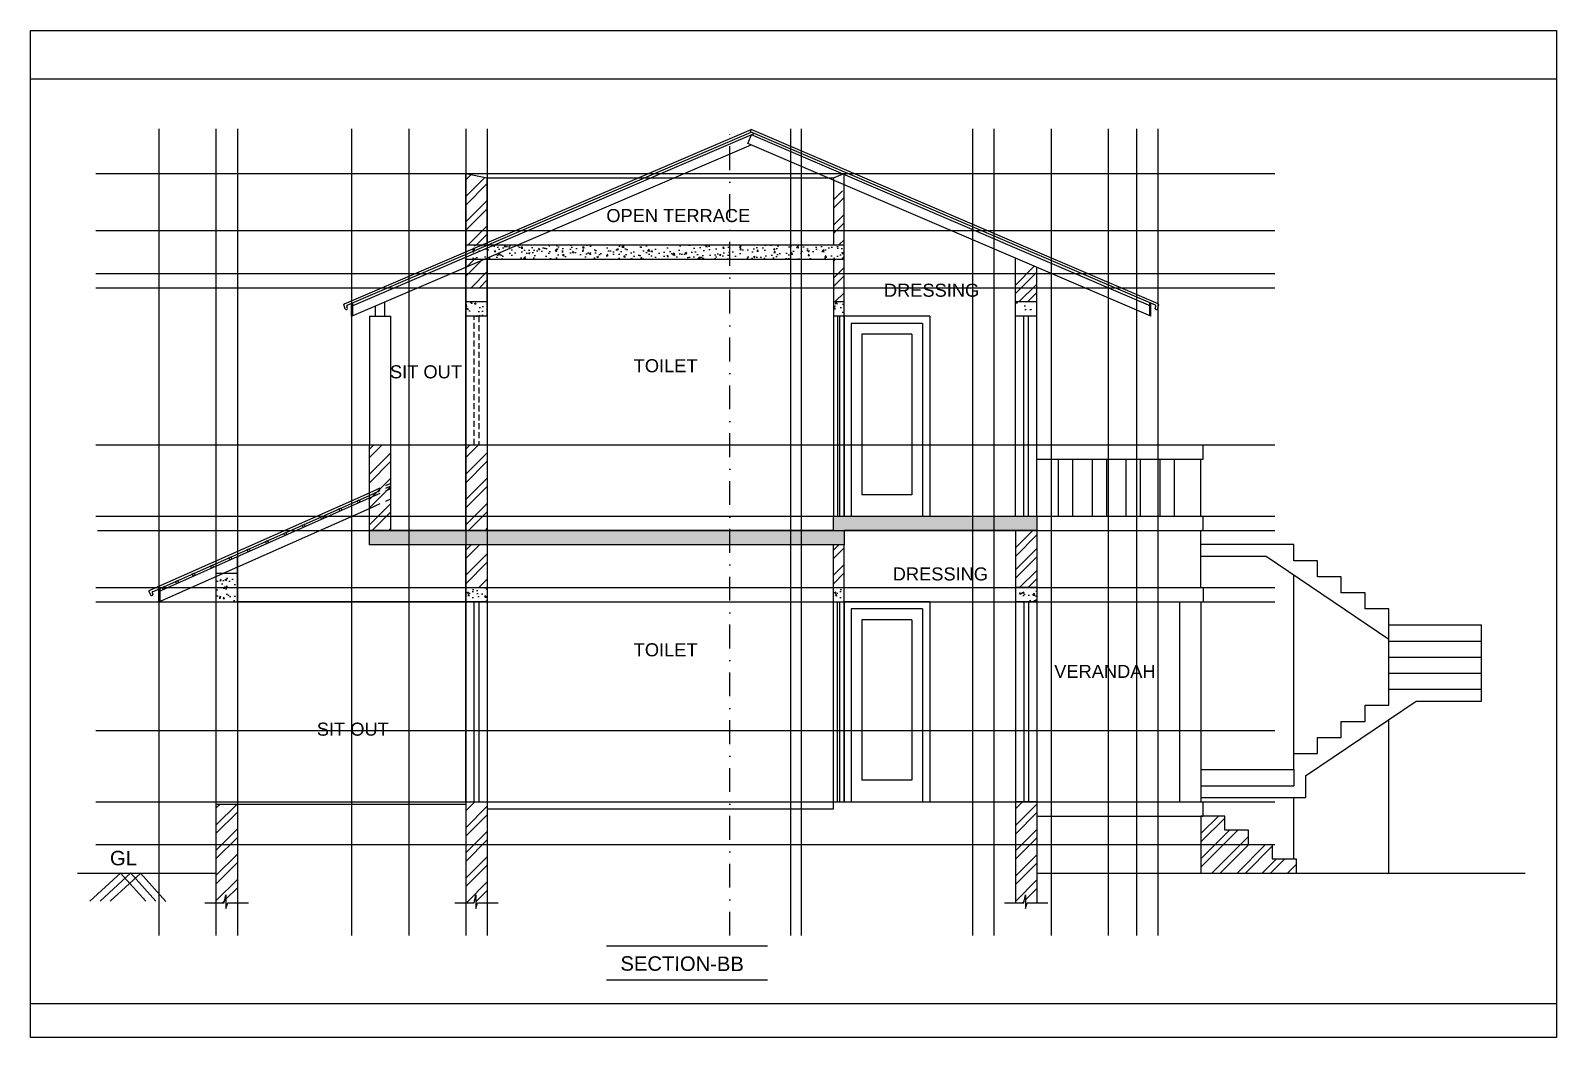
# Model space of a CAD drawing. Header units: inches. Extents: x 171009 to 352533, y -79956 to -38287.
# Drawn here: x 175826 to 176467, y -40203 to -39780 of the extents above; entities that cross this region are included whole.
import ezdxf

# ---------------------------------------------------------------- set-up
doc = ezdxf.new("R2010")
doc.units = ezdxf.units.IN
doc.header["$LTSCALE"] = 20
doc.header["$MEASUREMENT"] = 0
for name, pattern in [('DASHDOT', [1, 0.5, -0.25, 0, -0.25]), ('HIDDEN', [0.375, 0.25, -0.125]), ('HIDDEN2', [0.1875, 0.125, -0.0625])]:
    doc.linetypes.add(name, pattern=pattern)
doc.layers.get('0').update_dxf_attribs({"linetype": 'CONTINUOUS'})
for name, color, linetype in [('border', 230, 'CONTINUOUS'), ('DOOR', 1, 'CONTINUOUS'), ('guide', 211, 'CONTINUOUS'), ('HATCH', 8, 'CONTINUOUS'), ('KALKAAL', 7, 'CONTINUOUS'), ('text', 2, 'CONTINUOUS'), ('TEXTS', 2, 'CONTINUOUS'), ('TILE', 22, 'CONTINUOUS'), ('wall', 13, 'CONTINUOUS'), ('WINDOW', 4, 'CONTINUOUS'), ('window sill', 5, 'CONTINUOUS'), ('WOOD', 7, 'CONTINUOUS')]:
    doc.layers.add(name, color=color, linetype=linetype)
doc.styles.add('STYLE1', font='arial_B.ttf')
doc.styles.add('style5', font='arial_B.ttf')
pattern_1 = [(50, (-368.643, 338.4585), (7.17260183, -0.62752135), [0.75, -8.25]), (355, (-368.643, 338.4585), (-1.38751334, 7.52192134), [0.6, -6.6]), (100.4514, (-368.0455, 338.406), (5.78509382, 6.89439542), [0.6374019, -7.01142112]), (46.1842, (-368.643, 340.4585), (10.6724105, -1.65519014), [1.125, -12.375]), (96.6356, (-367.754, 340.321), (9.34662706, 9.7411787), [0.9561029, -10.51713]), (351.1842, (-368.643, 340.459), (9.34661945, 9.741186), [0.9, -9.9]), (21, (-367.643, 339.9585), (5.96907052, -4.0261889), [0.75, -8.25]), (326, (-367.643, 339.9585), (2.43315332, 7.25150045), [0.6, -6.6]), (71.4514, (-367.146, 339.623), (8.40222629, 3.22530497), [0.6374019, -7.01142112]), (37.5, (-368.6433, 338.4585), (0.121598553, 3.32893854), [0, -6.52, 0, -6.7, 0, -6.625]), (7.5, (-368.6433, 338.4585), (2.630695374, 3.94411712), [0, -3.82, 0, -6.37, 0, -2.525]), (327.5, (-370.8733, 338.4585), (5.33822436, -0.225548717), [0, -2.5, 0, -7.8, 0, -10.35]), (317.5, (-371.8733, 338.4585), (5.83186169, 1.00104982), [0, -3.25, 0, -5.18, 0, -7.35])]
pattern_2 = [(45, (-368.643, 338.4585), (-5.30330086, 5.30330086), []), (45, (-365.108, 338.4585), (-5.30330086, 5.30330086), [])]
pattern_3 = [(50, (0, 0), (7.17260183, -0.62752135), [0.75, -8.25]), (355, (0, 0), (-1.38751334, 7.52192134), [0.6, -6.6]), (100.4514, (0.598, -0.052), (5.78509382, 6.89439542), [0.6374019, -7.01142112]), (46.1842, (0, 2), (10.6724105, -1.65519014), [1.125, -12.375]), (96.6356, (0.889, 1.862), (9.34662706, 9.7411787), [0.9561029, -10.51713]), (351.1842, (0, 2), (9.34661945, 9.741186), [0.9, -9.9]), (21, (1, 1.5), (5.96907052, -4.0261889), [0.75, -8.25]), (326, (1, 1.5), (2.43315332, 7.25150045), [0.6, -6.6]), (71.4514, (1.4974, 1.1645), (8.40222629, 3.22530497), [0.6374019, -7.01142112]), (37.5, (0, 0), (0.121598553, 3.32893854), [0, -6.52, 0, -6.7, 0, -6.625]), (7.5, (0, 0), (2.630695374, 3.94411712), [0, -3.82, 0, -6.37, 0, -2.525]), (327.5, (-2.23, 0), (5.33822436, -0.225548717), [0, -2.5, 0, -7.8, 0, -10.35]), (317.5, (-3.23, 0), (5.83186169, 1.00104982), [0, -3.25, 0, -5.18, 0, -7.35])]

msp = doc.modelspace()

# ---------------------------------------------------------------- hatches: boundary and pattern name
at = {"layer": 'HATCH'}
h = msp.add_hatch(dxfattribs=at)
h.set_pattern_fill('ANSI32', color=256, scale=20, style=0)
h.set_pattern_definition(pattern_2)
h.paths.add_polyline_path([(176017.54, -39842.098), (176008.54, -39840.212), (176008.54, -39870.212), (176017.54, -39870.212)])
h.paths.add_polyline_path([(176010.416, -39868.934), (176010.514, -39868.749), (176010.318, -39869.007), (176010.318, -39868.831)], flags=16)
h = msp.add_hatch(dxfattribs=at)
h.set_pattern_fill('AR-CONC', color=256, style=0)
h.set_pattern_definition(pattern_1)
h.paths.add_polyline_path([(176167.54, -39876.212), (176167.54, -39870.212), (176008.54, -39870.212), (176008.54, -39876.212)])
h = msp.add_hatch(dxfattribs=at)
h.set_pattern_fill('ANSI32', color=256, scale=20, style=0)
h.set_pattern_definition([(45, (18, 6), (-5.30330086, 5.30330086), []), (45, (21.5355, 6), (-5.30330086, 5.30330086), [])])
h.paths.add_polyline_path([(176167.54, -39876.212), (176163.04, -39876.212), (176163.04, -39894.212), (176167.54, -39894.212)])
h = msp.add_hatch(dxfattribs=at)
h.set_pattern_fill('AR-CONC', color=256, style=0)
h.set_pattern_definition(pattern_3)
h.paths.add_polyline_path([(176008.54, -39894.212), (176008.54, -39900.212), (176017.54, -39900.212), (176017.54, -39894.212)])
h = msp.add_hatch(dxfattribs=at)
h.set_pattern_fill('AR-CONC', color=256, style=0)
h.set_pattern_definition([(50, (-427.143, 326.4585), (7.17260183, -0.62752135), [0.75, -8.25]), (355, (-427.143, 326.4585), (-1.38751334, 7.52192134), [0.6, -6.6]), (100.4514, (-426.5455, 326.406), (5.78509382, 6.89439542), [0.6374019, -7.01142112]), (46.1842, (-427.143, 328.4585), (10.6724105, -1.65519014), [1.125, -12.375]), (96.6356, (-426.254, 328.321), (9.34662706, 9.7411787), [0.9561029, -10.51713]), (351.1842, (-427.143, 328.459), (9.34661945, 9.741186), [0.9, -9.9]), (21, (-426.143, 327.9585), (5.96907052, -4.0261889), [0.75, -8.25]), (326, (-426.143, 327.9585), (2.43315332, 7.25150045), [0.6, -6.6]), (71.4514, (-425.646, 327.623), (8.40222629, 3.22530497), [0.6374019, -7.01142112]), (37.5, (-427.1433, 326.4585), (0.121598553, 3.32893854), [0, -6.52, 0, -6.7, 0, -6.625]), (7.5, (-427.1433, 326.4585), (2.630695374, 3.94411712), [0, -3.82, 0, -6.37, 0, -2.525]), (327.5, (-429.3733, 326.4585), (5.33822436, -0.225548717), [0, -2.5, 0, -7.8, 0, -10.35]), (317.5, (-430.3733, 326.4585), (5.83186169, 1.00104982), [0, -3.25, 0, -5.18, 0, -7.35])])
h.paths.add_polyline_path([(176167.54, -39900.212), (176167.54, -39894.212), (176163.04, -39894.212), (176163.04, -39900.212)])
h = msp.add_hatch(dxfattribs=at)
h.set_pattern_fill('AR-CONC', color=256, style=0)
h.set_pattern_definition([(50, (-350.643, 329.0825), (7.17260183, -0.62752135), [0.75, -8.25]), (355, (-350.643, 329.0825), (-1.38751334, 7.52192134), [0.6, -6.6]), (100.4514, (-350.0455, 329.03), (5.78509382, 6.89439542), [0.6374019, -7.01142112]), (46.1842, (-350.643, 331.0825), (10.6724105, -1.65519014), [1.125, -12.375]), (96.6356, (-349.754, 330.945), (9.34662706, 9.7411787), [0.9561029, -10.51713]), (351.1842, (-350.643, 331.082), (9.34661945, 9.741186), [0.9, -9.9]), (21, (-349.643, 330.5825), (5.96907052, -4.0261889), [0.75, -8.25]), (326, (-349.643, 330.5825), (2.43315332, 7.25150045), [0.6, -6.6]), (71.4514, (-349.146, 330.247), (8.40222629, 3.22530497), [0.6374019, -7.01142112]), (37.5, (-350.6433, 329.0825), (0.121598553, 3.32893854), [0, -6.52, 0, -6.7, 0, -6.625]), (7.5, (-350.6433, 329.0825), (2.630695374, 3.94411712), [0, -3.82, 0, -6.37, 0, -2.525]), (327.5, (-352.8733, 329.0825), (5.33822436, -0.225548717), [0, -2.5, 0, -7.8, 0, -10.35]), (317.5, (-353.8733, 329.0825), (5.83186169, 1.00104982), [0, -3.25, 0, -5.18, 0, -7.35])])
h.paths.add_polyline_path([(176248.54, -39894.212), (176239.54, -39894.212), (176239.54, -39897.588), (176248.54, -39897.588)])
h = msp.add_hatch(dxfattribs=at)
h.set_pattern_fill('ANSI32', color=256, scale=20, style=0)
h.set_pattern_definition([(45, (-409.143, 338.4585), (-5.30330086, 5.30330086), []), (45, (-405.608, 338.4585), (-5.30330086, 5.30330086), [])])
h.paths.add_polyline_path([(175977.04, -39954.212), (175968.04, -39954.212), (175968.04, -39990.212), (175977.04, -39990.212)])
h = msp.add_hatch(dxfattribs=at)
h.set_pattern_fill('ANSI32', color=256, scale=20, style=0)
h.set_pattern_definition(pattern_2)
h.paths.add_polyline_path([(176017.54, -39954.212), (176008.54, -39954.212), (176008.54, -39990.212), (176017.54, -39990.212)])
h = msp.add_hatch(dxfattribs=at)
h.set_pattern_fill('AR-CONC', color=256, style=0)
h.set_pattern_definition(pattern_1)
h.paths.add_polyline_path([(176167.54, -39996.212), (176167.54, -39990.212), (176248.54, -39990.212), (176248.54, -39984.212), (176163.04, -39984.212), (176163.04, -39990.212), (175968.04, -39990.212), (175968.04, -39996.212)])
h = msp.add_hatch(dxfattribs=at)
h.set_pattern_fill('ANSI32', color=256, scale=20, style=0)
h.set_pattern_definition(pattern_2)
h.paths.add_polyline_path([(176017.54, -39996.212), (176008.54, -39996.212), (176008.54, -40014.212), (176017.54, -40014.212)])
h = msp.add_hatch(dxfattribs=at)
h.set_pattern_fill('ANSI32', color=256, scale=20, style=0)
h.set_pattern_definition([(45, (-214.143, 338.4585), (-5.30330086, 5.30330086), []), (45, (-210.608, 338.4585), (-5.30330086, 5.30330086), [])])
h.paths.add_polyline_path([(176167.54, -40014.212), (176167.54, -39996.212), (176163.04, -39996.212), (176163.04, -40014.212)])
h = msp.add_hatch(dxfattribs=at)
h.set_pattern_fill('AR-CONC', color=256, style=0)
h.set_pattern_definition(pattern_3)
h.paths.add_polyline_path([(175912.54, -40008.212), (175906.582, -40008.212), (175903.54, -40009.562), (175903.54, -40020.212), (175912.54, -40020.212)])
h = msp.add_hatch(dxfattribs=at)
h.set_pattern_fill('AR-CONC', color=256, style=0)
h.set_pattern_definition(pattern_1)
h.paths.add_polyline_path([(176017.54, -40020.212), (176017.54, -40014.212), (176008.54, -40014.212), (176008.54, -40020.212)])
h = msp.add_hatch(dxfattribs=at)
h.set_pattern_fill('AR-CONC', color=256, style=0)
h.set_pattern_definition([(50, (-214.143, 338.4585), (7.17260183, -0.62752135), [0.75, -8.25]), (355, (-214.143, 338.4585), (-1.38751334, 7.52192134), [0.6, -6.6]), (100.4514, (-213.5455, 338.406), (5.78509382, 6.89439542), [0.6374019, -7.01142112]), (46.1842, (-214.143, 340.4585), (10.6724105, -1.65519014), [1.125, -12.375]), (96.6356, (-213.254, 340.321), (9.34662706, 9.7411787), [0.9561029, -10.51713]), (351.1842, (-214.143, 340.459), (9.34661945, 9.741186), [0.9, -9.9]), (21, (-213.143, 339.9585), (5.96907052, -4.0261889), [0.75, -8.25]), (326, (-213.143, 339.9585), (2.43315332, 7.25150045), [0.6, -6.6]), (71.4514, (-212.646, 339.623), (8.40222629, 3.22530497), [0.6374019, -7.01142112]), (37.5, (-214.1433, 338.4585), (0.121598553, 3.32893854), [0, -6.52, 0, -6.7, 0, -6.625]), (7.5, (-214.1433, 338.4585), (2.630695374, 3.94411712), [0, -3.82, 0, -6.37, 0, -2.525]), (327.5, (-216.3733, 338.4585), (5.33822436, -0.225548717), [0, -2.5, 0, -7.8, 0, -10.35]), (317.5, (-217.3733, 338.4585), (5.83186169, 1.00104982), [0, -3.25, 0, -5.18, 0, -7.35])])
h.paths.add_polyline_path([(176167.54, -40020.212), (176167.54, -40014.212), (176163.04, -40014.212), (176163.04, -40020.212)])
h = msp.add_hatch(dxfattribs=at)
h.set_pattern_fill('AR-CONC', color=256, style=0)
h.set_pattern_definition([(50, (-350.643, 350.4585), (7.17260183, -0.62752135), [0.75, -8.25]), (355, (-350.643, 350.4585), (-1.38751334, 7.52192134), [0.6, -6.6]), (100.4514, (-350.0455, 350.406), (5.78509382, 6.89439542), [0.6374019, -7.01142112]), (46.1842, (-350.643, 352.4585), (10.6724105, -1.65519014), [1.125, -12.375]), (96.6356, (-349.754, 352.321), (9.34662706, 9.7411787), [0.9561029, -10.51713]), (351.1842, (-350.643, 352.459), (9.34661945, 9.741186), [0.9, -9.9]), (21, (-349.643, 351.9585), (5.96907052, -4.0261889), [0.75, -8.25]), (326, (-349.643, 351.9585), (2.43315332, 7.25150045), [0.6, -6.6]), (71.4514, (-349.146, 351.623), (8.40222629, 3.22530497), [0.6374019, -7.01142112]), (37.5, (-350.6433, 350.4585), (0.121598553, 3.32893854), [0, -6.52, 0, -6.7, 0, -6.625]), (7.5, (-350.6433, 350.4585), (2.630695374, 3.94411712), [0, -3.82, 0, -6.37, 0, -2.525]), (327.5, (-352.8733, 350.4585), (5.33822436, -0.225548717), [0, -2.5, 0, -7.8, 0, -10.35]), (317.5, (-353.8733, 350.4585), (5.83186169, 1.00104982), [0, -3.25, 0, -5.18, 0, -7.35])])
h.paths.add_polyline_path([(176248.54, -40014.212), (176239.54, -40014.212), (176239.54, -40020.212), (176248.54, -40020.212)])
h = msp.add_hatch(dxfattribs=at)
h.set_pattern_fill('ANSI32', color=256, scale=20, style=0)
h.set_pattern_definition(pattern_2)
h.paths.add_polyline_path([(175912.54, -40105.212), (175903.54, -40105.212), (175903.54, -40122.212), (175903.54, -40146.631), (175907.032, -40146.631), (175907.748, -40143.351), (175907.748, -40149.078), (175908.502, -40146.63), (175910.486, -40146.63), (175912.54, -40146.63), (175912.54, -40122.212)])
h = msp.add_hatch(dxfattribs=at)
h.set_pattern_fill('ANSI32', color=256, scale=20, style=0)
h.set_pattern_definition(pattern_2)
h.paths.add_polyline_path([(176008.54, -40146.631), (176012.032, -40146.631), (176012.748, -40143.351), (176012.748, -40149.078), (176013.502, -40146.63), (176017.54, -40146.63), (176017.54, -40104.212), (176008.54, -40104.212)])
h = msp.add_hatch(dxfattribs=at)
h.set_pattern_fill('ANSI32', color=256, scale=20, style=0)
h.set_pattern_definition([(45, (-350.643, 338.4585), (-5.30330086, 5.30330086), []), (45, (-347.108, 338.4585), (-5.30330086, 5.30330086), [])])
h.paths.add_polyline_path([(176248.54, -40104.212), (176239.54, -40104.212), (176239.54, -40146.631), (176243.032, -40146.631), (176243.748, -40143.351), (176243.748, -40149.078), (176244.502, -40146.63), (176248.54, -40146.63)])
h = msp.add_hatch(dxfattribs=at)
h.set_pattern_fill('ANSI32', color=256, scale=20, style=0)
h.set_pattern_definition([(45, (18, 0), (-5.30330086, 5.30330086), []), (45, (21.5355, 0), (-5.30330086, 5.30330086), [])])
h.paths.add_polyline_path([(176327.54, -40116.212), (176327.54, -40110.212), (176317.54, -40110.212), (176317.54, -40134.212), (176357.54, -40134.212), (176357.54, -40128.212), (176347.54, -40128.212), (176347.54, -40122.212), (176337.54, -40122.212), (176337.54, -40116.212)])

# ---------------------------------------------------------------- linework, layer by layer
at = {"color": 9}
for p, q in [((175957.508, -39894.943), (176128.54, -39821.799)), ((175958.654, -39895.58), (176128.54, -39822.868)), ((175960.54, -39895.937), (176129.787, -39823.402)), ((175960.54, -39900.212), (176128.54, -39828.212)), ((175960.54, -39895.937), (175960.54, -39894.772)), ((175961.04, -39895.723), (175961.04, -39894.558)), ((175974.54, -39900.212), (175974.54, -39894.212)), ((175957.826, -39897.297), (175957.304, -39895.307)), ((175958.757, -39896.906), (175958.499, -39895.923)), ((175960.54, -39900.212), (175960.54, -39895.937)), ((175961.04, -39900.061), (175961.04, -39895.723)), ((175968.04, -39900.212), (175968.04, -39954.212)), ((175968.04, -39900.212), (175977.04, -39900.212)), ((175970.54, -39900.212), (175970.54, -39895.926)), ((175977.04, -39954.212), (175977.04, -39900.212))]:
    msp.add_line(p, q, dxfattribs=at)
for p, q in [((176008.54, -39840.212), (176167.54, -39840.212)), ((176396.54, -40035.978), (176345.01, -40001.187)), ((176356.54, -40083.958), (176356.54, -40008.972)), ((176396.54, -40056.951), (176396.54, -40029.945)), ((176435.54, -40061.951), (176435.54, -40029.945)), ((176396.54, -40134.212), (176396.54, -40069.736)), ((176356.54, -40128.212), (176356.54, -40102.461))]:
    msp.add_line(p, q)
at = {"color": 8}
msp.add_line((176017.54, -39842.098), (176163.04, -39842.098), dxfattribs=at)
at = {"color": 7}
for p, q in [((175968.04, -39954.212), (176008.54, -39954.212)), ((176017.54, -39984.212), (176163.04, -39984.212)), ((176008.54, -40020.212), (175912.54, -40020.212))]:
    msp.add_line(p, q, dxfattribs=at)
at = {"lineweight": -2}
for p, q in [((176356.54, -39996.187), (176317.54, -39996.187)), ((176356.54, -40002.939), (176356.54, -39996.187)), ((176345.01, -40001.187), (176317.54, -40001.187)), ((176396.54, -40029.945), (176435.54, -40029.945)), ((176396.54, -40036.697), (176435.54, -40036.697)), ((176396.54, -40043.448), (176435.54, -40043.448)), ((176396.54, -40050.2), (176435.54, -40050.2)), ((176435.54, -40061.951), (176435.54, -40050.2)), ((176361.54, -40093.366), (176408.07, -40061.951)), ((176408.07, -40061.951), (176435.54, -40061.951)), ((176317.54, -40090.709), (176356.54, -40090.709)), ((176356.54, -40090.709), (176356.54, -40097.461)), ((176361.54, -40093.366), (176361.54, -40102.461)), ((176317.54, -40097.461), (176356.54, -40097.461)), ((176317.54, -40102.461), (176361.54, -40102.461))]:
    msp.add_line(p, q, dxfattribs=at)
at = {"color": 3}
msp.add_lwpolyline([(175825.584, -39780.165), (176466.987, -39780.165), (176466.987, -40203.264), (175825.584, -40203.264)], close=True, dxfattribs=at)
at = {"lineweight": -2}
for points in [[(176366.54, -40009.691), (176366.54, -40002.939), (176356.54, -40002.939)], [(176376.54, -40016.442), (176376.54, -40009.691), (176366.54, -40009.691)], [(176386.54, -40023.194), (176386.54, -40016.442), (176376.54, -40016.442)], [(176396.54, -40029.945), (176396.54, -40023.194), (176386.54, -40023.194)], [(176396.54, -40063.703), (176396.54, -40056.951), (176435.54, -40056.951)], [(176386.54, -40070.454), (176386.54, -40063.703), (176396.54, -40063.703)], [(176376.54, -40077.206), (176376.54, -40070.454), (176386.54, -40070.454)], [(176366.54, -40083.958), (176366.54, -40077.206), (176376.54, -40077.206)], [(176356.54, -40090.709), (176356.54, -40083.958), (176366.54, -40083.958)]]:
    msp.add_lwpolyline(points, dxfattribs=at)
for points in [[(175898.918, -40146.631), (175907.032, -40146.631), (175907.748, -40143.351), (175907.748, -40149.078), (175908.502, -40146.63), (175917.192, -40146.63)], [(176003.918, -40146.631), (176012.032, -40146.631), (176012.748, -40143.351), (176012.748, -40149.078), (176013.502, -40146.63), (176022.192, -40146.63)], [(176234.918, -40146.631), (176243.032, -40146.631), (176243.748, -40143.351), (176243.748, -40149.078), (176244.502, -40146.63), (176253.192, -40146.63)]]:
    msp.add_lwpolyline(points)
at = {"color": 9}
for centre, radius, start, end in [((175957.597, -39895.232), 0.302, 107.099006, 194.351037), ((175958.171, -39896.817), 0.592, 234.282779, 351.275994), ((175958.789, -39895.847), 0.3, 106.797874, 194.696935)]:
    msp.add_arc(centre, radius, start, end, dxfattribs=at)
at = {"layer": 'border', "ltscale": 5}
for p, q in [((176466.987, -39800.656), (175825.584, -39800.656)), ((175825.584, -40188.95), (176466.987, -40188.95))]:
    msp.add_line(p, q, dxfattribs=at)
at = {"layer": 'DOOR'}
for p, q in [((176163.04, -39900.212), (176163.04, -39984.212)), ((176164.79, -39900.212), (176164.79, -39984.212)), ((176165.79, -39984.212), (176165.79, -39900.212)), ((176167.54, -39984.212), (176167.54, -39900.212)), ((176239.54, -39984.212), (176239.54, -39900.212)), ((176243.04, -39984.212), (176243.04, -39900.212)), ((176245.04, -39984.212), (176245.04, -39900.212)), ((176248.54, -39984.212), (176248.54, -39900.212)), ((176008.54, -40104.212), (176008.54, -40020.212)), ((176012.04, -40104.212), (176012.04, -40020.212)), ((176014.04, -40020.212), (176014.04, -40104.212)), ((176017.54, -40020.212), (176017.54, -40104.212)), ((176163.04, -40104.212), (176163.04, -40020.212)), ((176164.79, -40104.212), (176164.79, -40020.212)), ((176165.79, -40104.212), (176165.79, -40020.212)), ((176167.54, -40104.212), (176167.54, -40020.212)), ((176239.54, -40020.212), (176239.54, -40104.212)), ((176243.04, -40020.212), (176243.04, -40104.212)), ((176245.04, -40020.212), (176245.04, -40104.212)), ((176248.54, -40020.212), (176248.54, -40104.212))]:
    msp.add_line(p, q, dxfattribs=at)
at = {"layer": 'DOOR', "color": 4}
for p, q in [((176203.54, -39900.212), (176167.54, -39900.212)), ((176167.54, -39900.212), (176167.54, -39984.212)), ((176203.54, -39900.212), (176203.54, -39984.212)), ((176200.54, -39903.212), (176170.54, -39903.212)), ((176170.54, -39903.212), (176170.54, -39984.212)), ((176196.04, -39907.712), (176175.04, -39907.712)), ((176175.04, -39907.712), (176175.04, -39975.212)), ((176196.04, -39907.712), (176196.04, -39975.212)), ((176200.54, -39903.212), (176200.54, -39984.212)), ((176196.04, -39975.212), (176175.04, -39975.212)), ((176167.54, -40020.212), (176167.54, -40104.212)), ((176203.54, -40020.212), (176167.54, -40020.212)), ((176200.54, -40023.212), (176170.54, -40023.212)), ((176170.54, -40023.212), (176170.54, -40104.212)), ((176200.54, -40023.212), (176200.54, -40104.212)), ((176203.54, -40020.212), (176203.54, -40104.212)), ((176196.04, -40027.712), (176175.04, -40027.712)), ((176175.04, -40027.712), (176175.04, -40095.212)), ((176196.04, -40027.712), (176196.04, -40095.212)), ((176196.04, -40095.212), (176175.04, -40095.212))]:
    msp.add_line(p, q, dxfattribs=at)
at = {"layer": 'guide'}
for p, q in [((175879.54, -39821.448), (175879.54, -40160.404)), ((175903.54, -39821.448), (175903.54, -40160.404)), ((175912.54, -39821.448), (175912.54, -40160.404)), ((175960.54, -39821.448), (175960.54, -40160.404)), ((175984.54, -39821.448), (175984.54, -40160.404)), ((176008.54, -39821.448), (176008.54, -40160.404)), ((176017.54, -39821.448), (176017.54, -40160.404)), ((176145.04, -39821.448), (176145.04, -40160.404)), ((176149.54, -39821.448), (176149.54, -40160.404)), ((176221.54, -39821.448), (176221.54, -40160.404)), ((176230.54, -39821.448), (176230.54, -40160.404)), ((176254.54, -39821.448), (176254.54, -40160.404)), ((176278.54, -39821.448), (176278.54, -40160.404)), ((176290.54, -40160.404), (176290.54, -39821.448)), ((176299.54, -40160.404), (176299.54, -39821.448))]:
    msp.add_line(p, q, dxfattribs=at)
at = {"layer": 'guide', "linetype": 'DASHDOT'}
msp.add_line((176119.545, -40160.404), (176119.545, -39821.448), dxfattribs=at)
at = {"layer": 'guide', "color": 3, "linetype": 'Continuous'}
for p, q in [((175853.02, -39840.212), (176348.585, -39840.212)), ((175853.02, -39864.212), (176348.585, -39864.212)), ((175853.02, -39984.212), (176348.585, -39984.212)), ((175853.695, -39990.212), (176348.585, -39990.212))]:
    msp.add_line(p, q, dxfattribs=at)
at = {"layer": 'guide', "color": 1, "linetype": 'Continuous'}
for p, q in [((175853.02, -39882.212), (176348.585, -39882.212)), ((175853.02, -39888.212), (176348.585, -39888.212)), ((175853.02, -40014.212), (176348.585, -40014.212)), ((175853.02, -40020.212), (176348.585, -40020.212))]:
    msp.add_line(p, q, dxfattribs=at)
at = {"layer": 'guide', "color": 5, "linetype": 'Continuous'}
for p, q in [((175853.02, -39954.212), (176348.585, -39954.212)), ((175853.02, -40074.212), (176348.585, -40074.212))]:
    msp.add_line(p, q, dxfattribs=at)
at = {"layer": 'guide', "color": 13, "linetype": 'Continuous'}
for p, q in [((175853.02, -40104.212), (176348.585, -40104.212)), ((175853.02, -40122.212), (176348.585, -40122.212))]:
    msp.add_line(p, q, dxfattribs=at)
at = {"layer": 'HATCH'}
for p, q in [((176163.04, -39851.338), (176166.902, -39847.476)), ((176163.04, -39854.874), (176167.54, -39850.374)), ((176163.04, -39861.945), (176167.54, -39857.445)), ((176163.04, -39865.48), (176167.54, -39860.98)), ((176165.379, -39870.212), (176167.54, -39868.051)), ((176008.54, -39879.838), (176012.166, -39876.212)), ((176008.54, -39883.374), (176015.701, -39876.212)), ((176010.772, -39888.212), (176017.54, -39881.445)), ((176239.54, -39887.159), (176247.502, -39879.196)), ((176239.54, -39890.694), (176248.54, -39881.694)), ((176014.308, -39888.212), (176017.54, -39884.98)), ((176241.056, -39894.212), (176248.54, -39886.728)), ((176244.592, -39894.212), (176248.54, -39890.264)), ((176239.54, -39997.577), (176246.904, -39990.212)), ((176239.54, -40001.112), (176248.54, -39992.112)), ((176239.54, -40006.79), (176248.54, -39997.79)), ((176239.54, -40010.326), (176248.54, -40001.326)), ((176241.331, -40014.212), (176248.54, -40007.003)), ((176244.866, -40014.212), (176248.54, -40010.539))]:
    msp.add_line(p, q, dxfattribs=at)
at = {"layer": 'KALKAAL'}
for p, q in [((176308.54, -40020.212), (176308.54, -40104.212)), ((176317.54, -40020.212), (176317.54, -40104.212))]:
    msp.add_line(p, q, dxfattribs=at)
at = {"layer": 'TEXTS'}
for p, q in [((176135.337, -40164.879), (176067.743, -40164.879)), ((176135.337, -40179.158), (176067.743, -40179.158))]:
    msp.add_line(p, q, dxfattribs=at)
at = {"layer": 'TILE'}
for p, q in [((176128.153, -39822.703), (176128.54, -39821.799)), ((176298.425, -39895.58), (176128.153, -39822.703)), ((176299.572, -39894.943), (176128.54, -39821.799)), ((176298.322, -39896.906), (176298.58, -39895.923)), ((176299.254, -39897.297), (176299.776, -39895.307)), ((175875.509, -40015.436), (175968.04, -39974.377)), ((175876.825, -40015.947), (175968.04, -39975.471)), ((175875.382, -40015.765), (175876.137, -40017.486)), ((175876.698, -40016.276), (175877.052, -40017.084))]:
    msp.add_line(p, q, dxfattribs=at)
at = {"layer": 'TILE', "color": 9, "linetype": 'HIDDEN'}
for p, q in [((175968.04, -39974.377), (175977.04, -39970.383)), ((175968.04, -39975.471), (175977.04, -39971.477))]:
    msp.add_line(p, q, dxfattribs=at)
at = {"layer": 'TILE'}
for centre, radius, start, end in [((176299.483, -39895.232), 0.302, 345.648963, 72.900994), ((176298.908, -39896.817), 0.592, 188.724006, 305.717221), ((176298.29, -39895.847), 0.3, 345.303065, 73.202126), ((175875.611, -40015.665), 0.25, 113.928953, 203.696297), ((175876.467, -40016.994), 0.592, 236.116583, 351.276012), ((175876.927, -40016.175), 0.25, 113.928953, 203.696297)]:
    msp.add_arc(centre, radius, start, end, dxfattribs=at)
at = {"layer": 'wall'}
for p, q in [((176008.54, -39882.212), (176008.54, -39840.212)), ((176008.54, -39840.212), (176017.54, -39842.098)), ((176017.54, -39870.212), (176017.54, -39842.098)), ((176163.04, -39842.098), (176167.54, -39840.212)), ((176163.04, -39842.098), (176163.04, -39870.212)), ((176167.54, -39900.212), (176167.54, -39840.212)), ((176008.54, -39870.212), (176167.54, -39870.212)), ((176239.54, -39900.212), (176239.54, -39875.784)), ((176008.54, -39876.212), (176167.54, -39876.212)), ((176008.54, -39900.212), (176008.54, -39882.212)), ((176017.54, -39882.212), (176017.54, -39876.212)), ((176017.54, -39900.212), (176017.54, -39882.212)), ((176163.04, -39876.212), (176163.04, -39900.212)), ((176248.54, -39900.212), (176248.54, -39879.641)), ((176017.54, -39894.212), (176008.54, -39894.212)), ((176167.54, -39894.212), (176163.04, -39894.212)), ((176248.54, -39894.212), (176239.54, -39894.212)), ((176017.54, -39900.212), (176008.54, -39900.212)), ((176167.54, -39900.212), (176163.04, -39900.212)), ((176248.54, -39900.212), (176239.54, -39900.212)), ((175968.04, -39990.212), (175968.04, -39954.212)), ((175977.04, -39990.212), (175977.04, -39954.212)), ((176008.54, -39954.212), (176017.54, -39954.212)), ((176008.54, -39990.212), (176008.54, -39954.212)), ((176017.54, -39954.212), (176017.54, -39990.212)), ((176248.54, -39954.212), (176318.54, -39954.212)), ((176318.54, -39960.212), (176318.54, -39954.212)), ((176248.54, -39960.212), (176318.54, -39960.212)), ((176257.54, -39960.212), (176257.54, -39984.212)), ((176263.54, -39960.212), (176263.54, -39984.212)), ((176271.79, -39960.212), (176271.79, -39984.212)), ((176277.79, -39960.212), (176277.79, -39984.212)), ((176286.04, -39960.212), (176286.04, -39984.212)), ((176292.04, -39960.212), (176292.04, -39984.212)), ((176300.29, -39960.212), (176300.29, -39984.212)), ((176306.29, -39960.212), (176306.29, -39984.212)), ((176317.54, -39984.212), (176317.54, -39960.212)), ((176163.04, -39984.212), (176248.54, -39984.212)), ((176163.04, -39990.212), (176163.04, -39984.212)), ((176248.54, -39984.212), (176248.54, -39990.212)), ((176248.54, -39984.212), (176318.54, -39984.212)), ((176318.54, -39990.212), (176318.54, -39984.212)), ((176163.04, -39990.212), (175968.04, -39990.212)), ((175968.04, -39996.212), (175968.04, -39990.212)), ((176167.54, -39990.212), (176167.54, -39996.212)), ((176248.54, -39990.212), (176167.54, -39990.212)), ((176239.54, -39990.212), (176239.54, -40020.212)), ((176248.54, -39990.212), (176248.54, -40020.212)), ((176248.54, -39990.212), (176318.54, -39990.212)), ((176317.54, -40014.212), (176317.54, -39990.212)), ((176167.54, -39996.212), (175968.04, -39996.212)), ((176008.54, -40020.212), (176008.54, -39996.212)), ((176017.54, -39996.212), (176017.54, -40020.212)), ((176163.04, -40020.212), (176163.04, -39996.212)), ((176167.54, -40020.212), (176167.54, -39996.212)), ((175912.54, -40020.212), (175912.54, -40001.192)), ((175903.54, -40005.186), (175903.54, -40020.212)), ((175903.54, -40008.212), (175912.54, -40008.212)), ((176008.54, -40014.212), (176017.54, -40014.212)), ((176163.04, -40014.212), (176167.54, -40014.212)), ((176248.54, -40014.212), (176239.54, -40014.212)), ((176248.54, -40014.212), (176318.54, -40014.212)), ((176318.54, -40014.212), (176318.54, -40020.212)), ((175903.54, -40020.212), (175912.54, -40020.212)), ((176017.54, -40020.212), (176008.54, -40020.212)), ((176163.04, -40020.212), (176167.54, -40020.212)), ((176248.54, -40020.212), (176239.54, -40020.212)), ((176248.54, -40020.212), (176318.54, -40020.212)), ((175903.54, -40105.212), (175912.54, -40105.212)), ((175903.54, -40105.212), (175903.54, -40146.631)), ((175912.54, -40105.212), (175912.54, -40146.63)), ((175912.54, -40105.212), (176008.54, -40105.212)), ((176008.54, -40104.212), (176017.54, -40104.212)), ((176008.54, -40104.212), (176008.54, -40146.631)), ((176017.54, -40104.212), (176017.54, -40146.63)), ((176163.04, -40104.212), (176239.54, -40104.212)), ((176163.04, -40107.212), (176163.04, -40104.212)), ((176239.54, -40104.212), (176239.54, -40104.212)), ((176239.54, -40104.212), (176239.54, -40146.631)), ((176248.54, -40104.212), (176239.54, -40104.212)), ((176248.54, -40104.212), (176248.54, -40146.63)), ((176248.54, -40104.212), (176318.54, -40104.212)), ((176318.54, -40110.212), (176318.54, -40104.212)), ((176017.54, -40107.212), (176163.04, -40107.212)), ((176248.54, -40110.212), (176318.54, -40110.212)), ((176317.54, -40110.212), (176317.54, -40134.212)), ((176337.54, -40122.212), (176347.54, -40122.212)), ((176347.54, -40122.212), (176347.54, -40128.212)), ((176347.54, -40128.212), (176357.54, -40128.212)), ((176357.54, -40128.212), (176357.54, -40134.212)), ((175845.329, -40134.212), (175903.54, -40134.212)), ((176248.54, -40134.212), (176453.813, -40134.212))]:
    msp.add_line(p, q, dxfattribs=at)
at = {"layer": 'wall', "color": 7}
msp.add_line((175903.54, -40020.212), (175903.54, -40105.212), dxfattribs=at)
at = {"layer": 'wall', "color": 13}
for p, q in [((175863.544, -40134.093), (175850.563, -40145.981)), ((175867.786, -40134.093), (175854.805, -40145.981)), ((175871.961, -40134.161), (175859.001, -40146.028)), ((175863.375, -40134.161), (175874.023, -40146.028)), ((175867.549, -40134.093), (175878.219, -40145.981)), ((175871.791, -40134.23), (175882.44, -40146.096))]:
    msp.add_line(p, q, dxfattribs=at)
at = {"layer": 'wall'}
for points in [[(176327.54, -40116.212), (176327.54, -40110.212), (176317.54, -40110.212)], [(176337.54, -40122.212), (176337.54, -40116.212), (176327.54, -40116.212)]]:
    msp.add_lwpolyline(points, dxfattribs=at)
at = {"layer": 'WINDOW', "linetype": 'HIDDEN2'}
for p, q in [((176012.04, -39954.212), (176012.04, -39900.212)), ((176014.04, -39900.212), (176014.04, -39954.212))]:
    msp.add_line(p, q, dxfattribs=at)
at = {"layer": 'window sill'}
for p, q in [((176008.54, -39954.212), (176008.54, -39900.212)), ((176017.54, -39900.212), (176017.54, -39954.212))]:
    msp.add_line(p, q, dxfattribs=at)
at = {"layer": 'WOOD'}
for p, q in [((176127.141, -39827.613), (176128.686, -39824)), ((176296.54, -39895.937), (176128.686, -39824)), ((176296.54, -39900.212), (176127.141, -39827.613)), ((176296.04, -39899.998), (176296.04, -39895.723)), ((176296.54, -39900.212), (176296.54, -39895.937)), ((175879.54, -40015.836), (175968.04, -39976.565)), ((175879.54, -40020.212), (175968.04, -39980.941)), ((175879.54, -40020.212), (175879.54, -40015.836)), ((175880.04, -40019.99), (175880.04, -40015.614))]:
    msp.add_line(p, q, dxfattribs=at)
at = {"layer": 'WOOD', "color": 13}
for p, q in [((176296.04, -39895.723), (176296.04, -39894.558)), ((176296.54, -39895.937), (176296.54, -39894.772)), ((175879.54, -40015.836), (175879.54, -40014.742)), ((175880.04, -40015.614), (175880.04, -40014.52))]:
    msp.add_line(p, q, dxfattribs=at)
at = {"layer": 'WOOD', "color": 9, "linetype": 'HIDDEN'}
for p, q in [((175968.04, -39976.565), (175977.04, -39972.571)), ((175968.04, -39980.941), (175977.04, -39976.947))]:
    msp.add_line(p, q, dxfattribs=at)
at = {"layer": 'WOOD', "color": 13}
for points in [[(175964.069, -39978.327), (175963.254, -39978.688), (175962.848, -39977.774), (175963.663, -39977.413)], [(175948.672, -39985.159), (175947.857, -39985.521), (175947.451, -39984.607), (175948.266, -39984.245)], [(175956.37, -39981.743), (175955.555, -39982.105), (175955.15, -39981.191), (175955.965, -39980.829)], [(175933.275, -39991.991), (175932.46, -39992.353), (175932.055, -39991.439), (175932.87, -39991.077)], [(175940.974, -39988.575), (175940.159, -39988.937), (175939.753, -39988.023), (175940.568, -39987.661)], [(175925.577, -39995.407), (175924.762, -39995.769), (175924.356, -39994.855), (175925.171, -39994.493)], [(175910.18, -40002.239), (175909.365, -40002.601), (175908.96, -40001.687), (175909.775, -40001.325)], [(175917.879, -39998.823), (175917.064, -39999.185), (175916.658, -39998.271), (175917.473, -39997.909)], [(175894.784, -40009.072), (175893.969, -40009.433), (175893.563, -40008.519), (175894.378, -40008.158)], [(175902.482, -40005.656), (175901.667, -40006.017), (175901.261, -40005.103), (175902.076, -40004.742)], [(175882.149, -40014.678), (175881.334, -40015.04), (175880.928, -40014.126), (175881.743, -40013.764)], [(175887.803, -40012.169), (175886.988, -40012.531), (175886.583, -40011.617), (175887.398, -40011.255)]]:
    msp.add_lwpolyline(points, close=True, dxfattribs=at)

# ---------------------------------------------------------------- texts
at = {"layer": 'text', "style": 'style5'}
for s, height, p in [('OPEN TERRACE', 5.48935, (176067.614, -39860.659)), ('DRESSING', 5.4893, (176184.301, -39892.025)), ('SIT OUT', 5.4893, (175976.676, -39926.315)), ('TOILET', 5.4893, (176079.131, -39923.75)), ('DRESSING', 5.4893, (176187.998, -40011.24)), ('TOILET', 5.4893, (176079.131, -40043.113)), ('VERANDAH', 5.4893, (176255.875, -40052.182)), ('SIT OUT', 5.4893, (175945.929, -40076.463))]:
    msp.add_text(s, height=height, dxfattribs=at).set_placement(p)
at = {"layer": 'TEXTS', "style": 'STYLE1'}
for s, p in [('GL ', (175858.975, -40130.914)), ('SECTION-BB', (176073.546, -40175.189))]:
    msp.add_text(s, height=6.075, rotation=359.791585, dxfattribs=at).set_placement(p)

doc.saveas('drawing.dxf')
